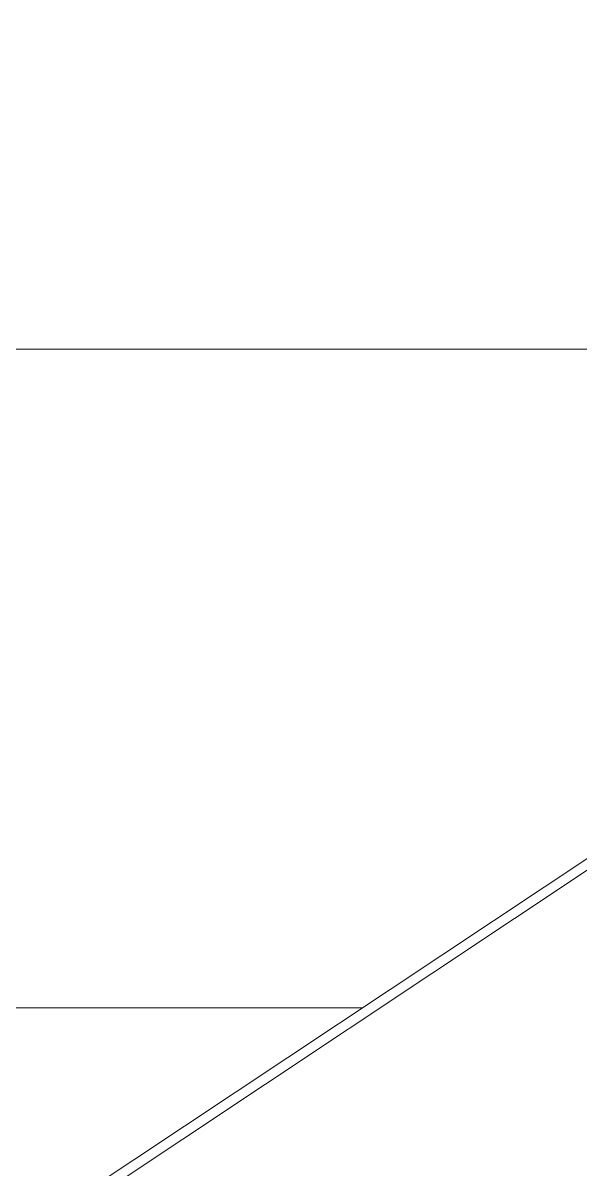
# Model space of a CAD drawing. Header units: millimetres. Extents: x -69706 to 52883, y -6882 to 68885.
# Drawn here: x 41455.3 to 41496.2, y 62627.2 to 62711.3 of the extents above; entities that cross this region are included whole.
import ezdxf

# ---------------------------------------------------------------- set-up
doc = ezdxf.new("R2010")
doc.units = ezdxf.units.MM
doc.layers.add('XFM7Q20PCW-200K$0$PCW EQ', color=22, linetype='Continuous', lineweight=9)

# ---------------------------------------------------------------- blocks, each defined once
blk = doc.blocks.new('XFM7Q20PCW-200K$0$漢唐美光 8NHV4A-10FDA-NC150-M - 漢唐美光 8NHV4A-10FDA-NC150-M-V1107-CUB_L40')
for p, q in [((-441.852, -50.456), (-480.847, -76.377)), ((-441.172, -50.87), (-480.731, -77.166)), ((-463.622, -65.794), (-416.517, -65.794)), ((-417.537, -114.094), (-502.149, -114.094))]:
    blk.add_line(p, q)
blk.add_circle((-526.149, -89.944), 379.979)
for radius, start, end in [(117.511, 0, 180), (116.611, 0, 180), (117.511, 180, 0), (116.611, 180, 0)]:
    blk.add_arc((-526.149, -89.944), radius, start, end)

msp = doc.modelspace()

# ---------------------------------------------------------------- block references
at = {"layer": 'XFM7Q20PCW-200K$0$PCW EQ', "rotation": 180}
msp.add_blockref('XFM7Q20PCW-200K$0$漢唐美光 8NHV4A-10FDA-NC150-M - 漢唐美光 8NHV4A-10FDA-NC150-M-V1107-CUB_L40', (41016.598, 62573.257), dxfattribs=at)

doc.saveas('drawing.dxf')
